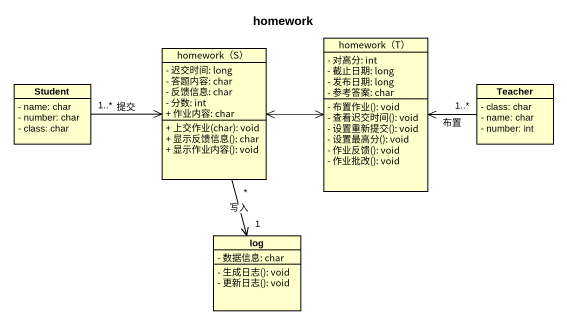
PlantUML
@startuml
title homework
hide circle
hide empty members
skinparam classAttributeIconSize 0
class "homework（S）" as homework_S {
  - 迟交时间: long
  - 答题内容: char
  - 反馈信息: char
  - 分数: int
  + 作业内容: char
  + 上交作业(char): void
  + 显示反馈信息(): char
  + 显示作业内容(): void
}
class "homework（T）" as homework_T {
  - 对高分: int
  - 截止日期: long
  - 发布日期: long
  - 参考答案: char
  - 布置作业(): void
  - 查看迟交时间(): void
  - 设置重新提交(): void
  - 设置最高分(): void
  - 作业反馈(): void
  - 作业批改(): void
}
class Student {
  - name: char
  - number: char
  - class: char
}
class Teacher {
  - class: char
  - name: char
  - number: int
}
class log {
  - 数据信息: char
  - 生成日志(): void
  - 更新日志(): void
}
homework_S <-right-> homework_T
homework_S "*" --> "1" log : 写入
homework_T <-right- "1..*" Teacher : 布置
Student "1..*" -right-> homework_S : 提交
@enduml
